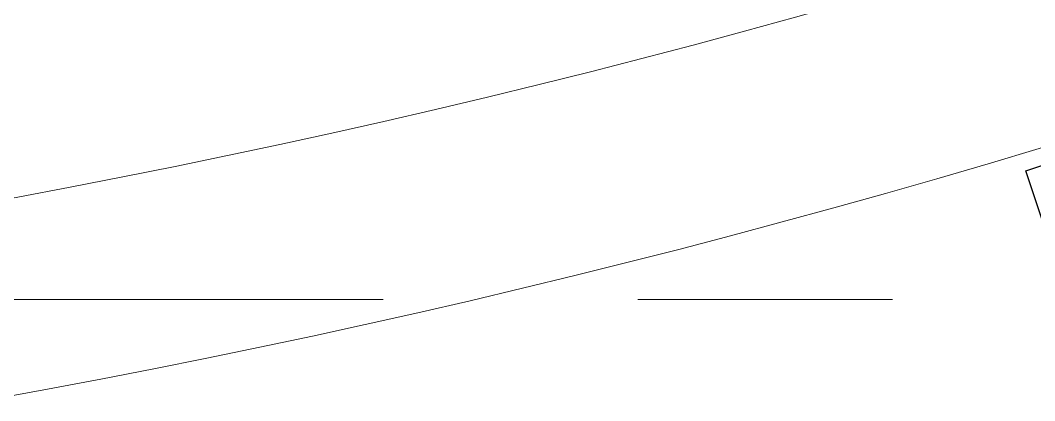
# Model space of a CAD drawing. Header units: millimetres. Extents: x -13407 to 8063098, y -2635 to 109271.
# Drawn here: x 16330 to 17326, y 51296 to 51670 of the extents above; entities that cross this region are included whole.
import ezdxf

# ---------------------------------------------------------------- set-up
doc = ezdxf.new("R2010")
doc.units = ezdxf.units.MM
doc.linetypes.add('CENTER', pattern=[2, 1.25, -0.25, 0.25, -0.25])
for name, color, linetype, lineweight in [('АР_Колонны', 5, 'Continuous', 30), ('АР_Колонны Штрих', 250, 'Continuous', 5), ('АР_Оси', 193, 'Continuous', 9), ('АР_Подоконники', 163, 'Continuous', 9), ('АР_Сущ Несущая стена', 202, 'Continuous', 30)]:
    doc.layers.add(name, color=color, linetype=linetype, lineweight=lineweight)

msp = doc.modelspace()

# ---------------------------------------------------------------- hatches: boundary and pattern name
at = {"layer": 'АР_Колонны Штрих', "ltscale": 100}
h = msp.add_hatch(dxfattribs=at)
h.set_pattern_fill('ANSI35', color=253, scale=500, angle=-71.56454)
h.set_pattern_definition([(333.435457, (-247132.78, 972193.44), (55.900708, 111.803895), []), (333.435457, (-247104.83, 972109.59), (55.900708, 111.803895), [156.25, -31.25, 0, -31.25])])
h.paths.add_polyline_path([(17822.92, 51268.51), (17696.43, 51647.98), (17316.96, 51521.49), (17443.45, 51142.02)])

# ---------------------------------------------------------------- linework, layer by layer
at = {"layer": 'АР_Колонны', "color": 253, "ltscale": 100}
msp.add_lwpolyline([(17696.43, 51647.98), (17822.92, 51268.51), (17443.45, 51142.02), (17316.96, 51521.49)], close=True, dxfattribs=at)
at = {"layer": 'АР_Оси', "color": 253, "linetype": 'CENTER', "ltscale": 1000}
msp.add_line((-12563.76, 51395), (70614.65, 51395), dxfattribs=at)
at = {"layer": 'АР_Подоконники', "color": 253, "ltscale": 100}
msp.add_arc((14688.1, 60285.24), 8940.17, 271.691254, 356.329081, dxfattribs=at)
at = {"layer": 'АР_Сущ Несущая стена', "color": 253, "lineweight": 18, "ltscale": 100}
for centre, radius, start, end in [((14679.83, 60296.9), 9144.28, 272.820638, 356.288731), ((14687.5, 60278.91), 9778.65, 272.592548, 356.635391)]:
    msp.add_arc(centre, radius, start, end, dxfattribs=at)

doc.saveas('drawing.dxf')
